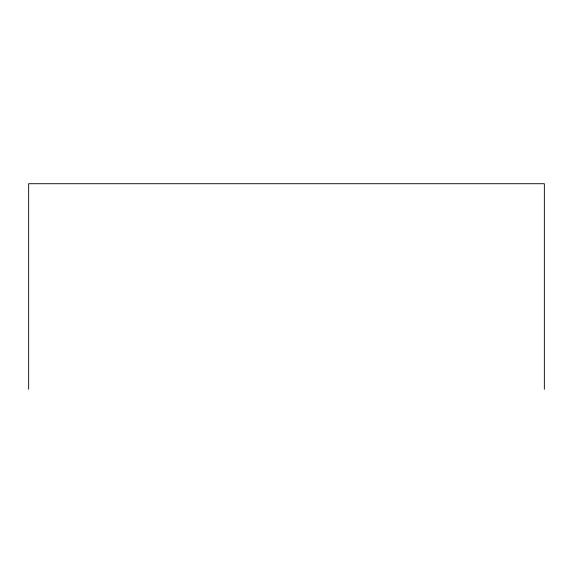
<?xml version="1.0" encoding="UTF-8"?>
<svg xmlns="http://www.w3.org/2000/svg" width="573" height="573" viewBox="0 0 573 573"><rect width="100%" height="100%" fill="white"/><g stroke="black" fill="none" stroke-linecap="round" stroke-linejoin="round"><path stroke-width="0.86" d="M544.35 389.282L544.35 183.718L28.65 183.718L28.65 389.282"/></g></svg>
